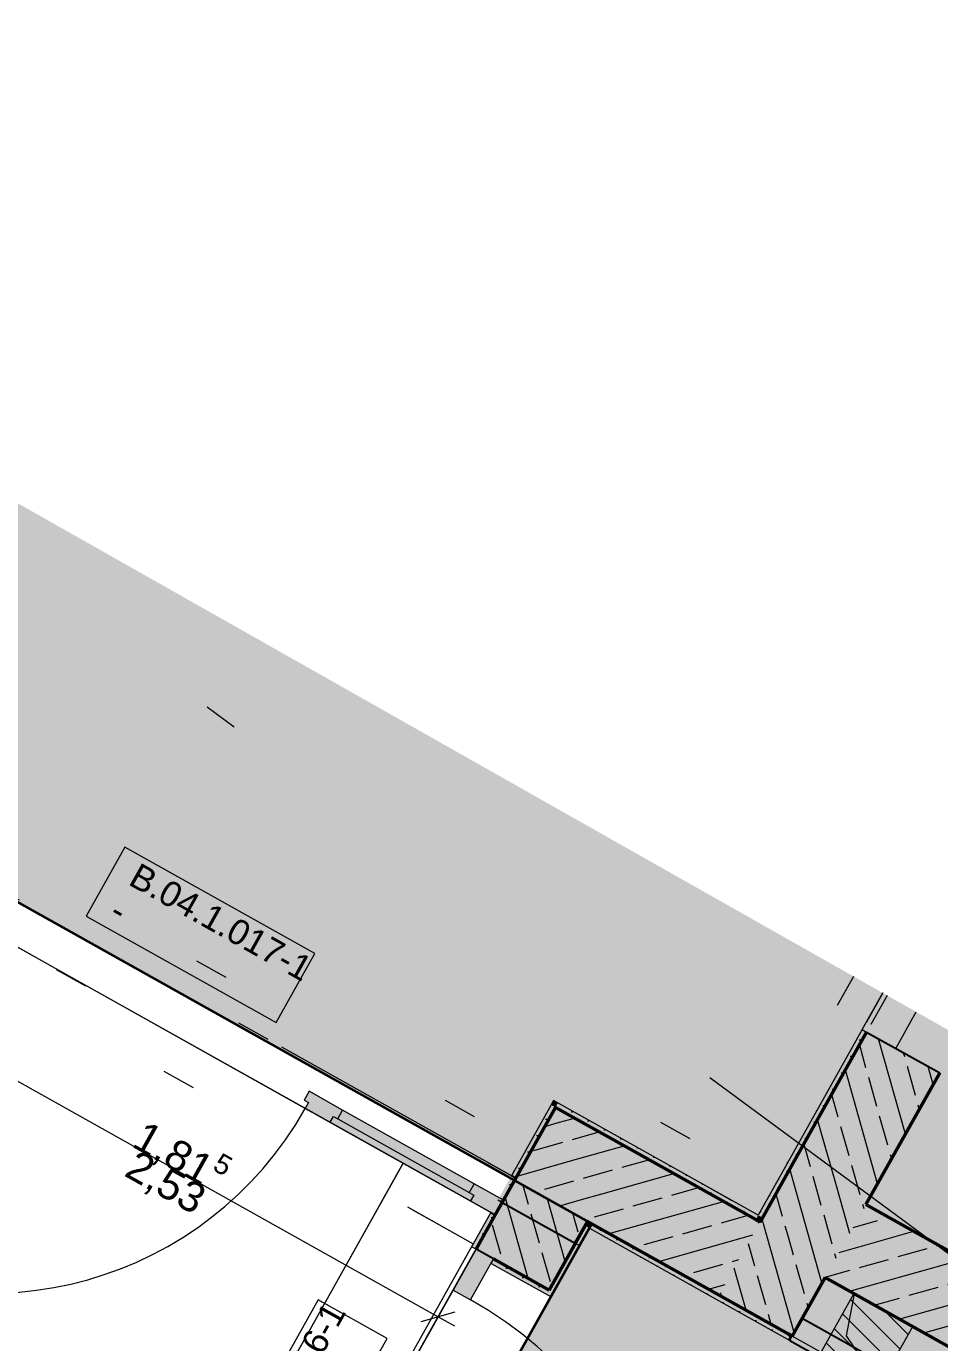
# Model space of a CAD drawing. Header units: metres. Extents: x -36 to 59, y 39 to 183.
# Drawn here: x 7.623 to 10.349, y 155.911 to 159.84 of the extents above; entities that cross this region are included whole.
import ezdxf

# ---------------------------------------------------------------- set-up
doc = ezdxf.new("R2010")
doc.units = ezdxf.units.M
doc.header["$MEASUREMENT"] = 0
for name, pattern in [('Punktlinie', [0.0035, 0, -0.0035]), ('Punktlinie_ eng', [0.00075, 0, -0.00075]), ('Strichlinie', [0.004, 0.003, -0.001]), ('Strichlinie-über-Schnitt', [0.0023, 0.0008, -0.0015]), ('Strichpunktlinie', [0.006703, 0.003528, -0.001764, 0, -0.001411])]:
    doc.linetypes.add(name, pattern=pattern)
for name, color, linetype in [('00  Raster', 7, 'Continuous'), ('10  Decken', 7, 'Continuous'), ('10  Wand Massiv', 7, 'Continuous'), ('10  Wand Massiv_Schnittschraffur', 7, 'Continuous'), ('10  Wand Massiv_Tür', 7, 'Continuous'), ('20  Boden Aufbauten', 7, 'Continuous'), ('20  Decke Abhangdecke', 7, 'Continuous'), ('20  Wand Leichtbau', 7, 'Continuous'), ('20  Wand Leichtbau_Deckschraffur', 7, 'Continuous'), ('20  Wand Leichtbau_Schnittschraffur', 7, 'Continuous'), ('20  Wand Leichtbau_Tür', 7, 'Continuous'), ('40  Bemaßung 1_ 50 AUSBAU', 7, 'Continuous'), ('BAE-SUD-DD', 7, 'Continuous'), ('BAE-SUD-DD-Kernbohrzone', 7, 'Continuous'), ('Neubau_10  Treppen + Rampen', 7, 'Continuous'), ('Neubau_20  Boden Aufbauten', 7, 'Continuous'), ('Neubau_20  Decke Abhangdecke', 7, 'Continuous'), ('Neubau_50 NUF - Raumstempel MIETERAUSBAU', 7, 'Continuous')]:
    doc.layers.add(name, color=color, linetype=linetype)
doc.styles.add('ERSTELLTER_STIL_1', font='')
doc.styles.get('ERSTELLTER_STIL_1').set_extended_font_data('Arial')
pattern_1 = [(87.605446, (0, 0), (-0.02497817, 0.0010445172), [0, -0.025])]
pattern_2 = [(285.73796, (0, 0), (0.11550147, 0.03254858), []), (285.73796, (0.05775, 0.01627), (0.11550147, 0.03254858), [0.09, -0.03])]
pattern_3 = [(15.73796, (0, 0), (-0.03254858, 0.11550147), []), (15.73796, (-0.01627, 0.05775), (-0.03254858, 0.11550147), [0.09, -0.03])]

msp = doc.modelspace()

# ---------------------------------------------------------------- hatches: boundary and pattern name
at = {"layer": '10  Wand Massiv_Schnittschraffur', "linetype": 'Continuous', "lineweight": 18}
for points in [[(9.8976, 156.4528), (9.9107, 156.4455), (10.1307, 156.838), (10.1176, 156.8454)], [(9.9107, 156.4455), (10.1288, 156.3233), (10.3488, 156.7158), (10.1307, 156.838)]]:
    msp.add_hatch(color=171, dxfattribs=at).paths.add_polyline_path(points)
at = {"layer": '10  Wand Massiv_Schnittschraffur', "linetype": 'Continuous', "lineweight": 13, "true_color": 0x000100}
h = msp.add_hatch(dxfattribs=at)
h.set_pattern_fill('Gips_0002', color=98, style=0, pattern_type=2)
h.set_pattern_definition(pattern_1)
h.paths.add_polyline_path([(9.8976, 156.4528), (9.9107, 156.4455), (10.1307, 156.838), (10.1176, 156.8454)])
h = msp.add_hatch(dxfattribs=at)
h.set_pattern_fill('Beton__Stahlbeton_0002', color=98, style=0, pattern_type=2)
h.set_pattern_definition([(285.737955, (0, 0), (0.11550147, 0.03254857), []), (285.737955, (0.05775, 0.01627), (0.11550147, 0.03254857), [0.09, -0.03])])
h.paths.add_polyline_path([(9.9107, 156.4455), (10.1288, 156.3233), (10.3488, 156.7158), (10.1307, 156.838)])
at = {"layer": '10  Wand Massiv_Schnittschraffur', "linetype": 'Continuous', "lineweight": 13}
for points in [[(9.0706, 156.4089), (9.0837, 156.4016), (9.2023, 156.6132), (9.1892, 156.6205)], [(9.2023, 156.6132), (9.0801, 156.3951), (9.2982, 156.2729)], [(9.1892, 156.6205), (9.2023, 156.6132), (9.1965, 156.6336)], [(9.2023, 156.6132), (9.2096, 156.6262), (9.1965, 156.6336)], [(9.8072, 156.2914), (9.2096, 156.6262), (9.2023, 156.6132), (9.7999, 156.2783)], [(9.2982, 156.2729), (9.4204, 156.491), (9.2023, 156.6132)], [(9.8125, 156.2703), (9.8122, 156.2714), (9.4204, 156.491), (9.2982, 156.2729), (9.6907, 156.0529)], [(9.8203, 156.2841), (9.9107, 156.4455), (9.8976, 156.4528), (9.8072, 156.2914)], [(10.031, 156.1488), (10.1288, 156.3233), (9.9107, 156.4455), (9.8129, 156.271)], [(9.0801, 156.3951), (8.9652, 156.19), (9.0175, 156.1607), (9.1833, 156.0678), (9.2982, 156.2729)], [(9.067, 156.4024), (9.0303, 156.337), (9.0434, 156.3296), (9.0801, 156.3951)], [(9.0801, 156.3951), (9.0434, 156.3296), (9.2615, 156.2074), (9.2982, 156.2729)], [(9.0095, 156.2999), (8.9521, 156.1974), (8.9652, 156.19), (9.0226, 156.2925)], [(9.8072, 156.2914), (9.7999, 156.2783), (9.8122, 156.2714)], [(9.8072, 156.2914), (9.8122, 156.2714), (9.8129, 156.271), (9.8203, 156.2841)], [(11.83, 155.3701), (10.1288, 156.3233), (10.0066, 156.1052), (11.7078, 155.152)], [(9.1833, 156.0678), (9.1964, 156.0605), (9.3039, 156.2524), (9.2908, 156.2598)], [(9.2746, 156.2001), (9.3112, 156.2655), (9.2982, 156.2729), (9.2615, 156.2074)], [(9.2982, 156.2729), (9.2908, 156.2598), (9.3039, 156.2524)], [(9.3039, 156.2524), (9.3112, 156.2655), (9.2982, 156.2729)], [(9.3039, 156.2524), (9.9015, 155.9176), (9.8964, 155.9376), (9.3112, 156.2655)], [(9.6907, 156.0529), (9.8964, 155.9376), (9.8125, 156.2703)], [(9.8122, 156.2714), (9.8125, 156.2703), (9.8129, 156.271)], [(9.9088, 155.9307), (10.031, 156.1488), (9.8129, 156.271), (9.8125, 156.2703), (9.8964, 155.9376)], [(9.189, 156.0474), (9.1964, 156.0605), (9.1833, 156.0678), (9.0175, 156.1607), (9.0102, 156.1476)], [(9.8964, 155.9376), (9.9015, 155.9176), (9.9088, 155.9307)]]:
    msp.add_hatch(color=1, dxfattribs=at).paths.add_polyline_path(points)
at = {"layer": '10  Wand Massiv_Schnittschraffur', "linetype": 'Continuous', "lineweight": 13, "true_color": 0x000100}
h = msp.add_hatch(dxfattribs=at)
h.set_pattern_fill('Gips_0002', color=98, style=0, pattern_type=2)
h.set_pattern_definition(pattern_1)
h.paths.add_polyline_path([(9.0706, 156.4089), (9.0837, 156.4016), (9.2023, 156.6132), (9.1892, 156.6205)])
h = msp.add_hatch(dxfattribs=at)
h.set_pattern_fill('Beton__Stahlbeton_0002', color=98, style=0, pattern_type=2)
h.set_pattern_definition(pattern_3)
h.paths.add_polyline_path([(9.2023, 156.6132), (9.0801, 156.3951), (9.2982, 156.2729)])
h = msp.add_hatch(dxfattribs=at)
h.set_pattern_fill('Gips_0002', color=98, style=0, pattern_type=2)
h.set_pattern_definition(pattern_1)
h.paths.add_polyline_path([(9.1892, 156.6205), (9.2023, 156.6132), (9.1965, 156.6336)])
h = msp.add_hatch(dxfattribs=at)
h.set_pattern_fill('Gips_0002', color=98, style=0, pattern_type=2)
h.set_pattern_definition(pattern_1)
h.paths.add_polyline_path([(9.2023, 156.6132), (9.2096, 156.6262), (9.1965, 156.6336)])
h = msp.add_hatch(dxfattribs=at)
h.set_pattern_fill('Gips_0002', color=98, style=0, pattern_type=2)
h.set_pattern_definition(pattern_1)
h.paths.add_polyline_path([(9.8072, 156.2914), (9.2096, 156.6262), (9.2023, 156.6132), (9.7999, 156.2783)])
h = msp.add_hatch(dxfattribs=at)
h.set_pattern_fill('Beton__Stahlbeton_0002', color=98, style=0, pattern_type=2)
h.set_pattern_definition(pattern_3)
h.paths.add_polyline_path([(9.2982, 156.2729), (9.4204, 156.491), (9.2023, 156.6132)])
h = msp.add_hatch(dxfattribs=at)
h.set_pattern_fill('Beton__Stahlbeton_0002', color=98, style=0, pattern_type=2)
h.set_pattern_definition(pattern_3)
h.paths.add_polyline_path([(9.8125, 156.2703), (9.8122, 156.2714), (9.4204, 156.491), (9.2982, 156.2729), (9.6907, 156.0529)])
h = msp.add_hatch(dxfattribs=at)
h.set_pattern_fill('Gips_0002', color=98, style=0, pattern_type=2)
h.set_pattern_definition(pattern_1)
h.paths.add_polyline_path([(9.8203, 156.2841), (9.9107, 156.4455), (9.8976, 156.4528), (9.8072, 156.2914)])
h = msp.add_hatch(dxfattribs=at)
h.set_pattern_fill('Beton__Stahlbeton_0002', color=98, style=0, pattern_type=2)
h.set_pattern_definition(pattern_2)
h.paths.add_polyline_path([(10.031, 156.1488), (10.1288, 156.3233), (9.9107, 156.4455), (9.8129, 156.271)])
h = msp.add_hatch(dxfattribs=at)
h.set_pattern_fill('Beton__Stahlbeton_0002', color=98, style=0, pattern_type=2)
h.set_pattern_definition([(285.73796, (0, 0), (0.11550147, 0.03254858), []), (285.73796, (0.05775, 0.01627), (0.11550147, 0.03254858), [0.09, -0.03])])
h.paths.add_polyline_path([(9.0801, 156.3951), (8.9652, 156.19), (9.0175, 156.1607), (9.1833, 156.0678), (9.2982, 156.2729)])
h = msp.add_hatch(dxfattribs=at)
h.set_pattern_fill('Gips_0002', color=98, style=0, pattern_type=2)
h.set_pattern_definition(pattern_1)
h.paths.add_polyline_path([(9.067, 156.4024), (9.0303, 156.337), (9.0434, 156.3296), (9.0801, 156.3951)])
h = msp.add_hatch(dxfattribs=at)
h.set_pattern_fill('Beton__Stahlbeton_0002', color=98, style=0, pattern_type=2)
h.set_pattern_definition([(285.73796, (0, 0), (0.11550147, 0.03254858), []), (285.73796, (0.05775, 0.01627), (0.11550147, 0.03254858), [0.09, -0.03])])
h.paths.add_polyline_path([(9.0801, 156.3951), (9.0434, 156.3296), (9.2615, 156.2074), (9.2982, 156.2729)])
h = msp.add_hatch(dxfattribs=at)
h.set_pattern_fill('Gips_0002', color=98, style=0, pattern_type=2)
h.set_pattern_definition(pattern_1)
h.paths.add_polyline_path([(9.0095, 156.2999), (8.9521, 156.1974), (8.9652, 156.19), (9.0226, 156.2925)])
h = msp.add_hatch(dxfattribs=at)
h.set_pattern_fill('Gips_0002', color=98, style=0, pattern_type=2)
h.set_pattern_definition(pattern_1)
h.paths.add_polyline_path([(9.8072, 156.2914), (9.7999, 156.2783), (9.8122, 156.2714)])
h = msp.add_hatch(dxfattribs=at)
h.set_pattern_fill('Gips_0002', color=98, style=0, pattern_type=2)
h.set_pattern_definition(pattern_1)
h.paths.add_polyline_path([(9.8072, 156.2914), (9.8122, 156.2714), (9.8129, 156.271), (9.8203, 156.2841)])
h = msp.add_hatch(dxfattribs=at)
h.set_pattern_fill('Beton__Stahlbeton_0002', color=98, style=0, pattern_type=2)
h.set_pattern_definition([(15.73796, (0, 0), (-0.03254858, 0.11550147), []), (15.73796, (-0.01627, 0.05775), (-0.03254858, 0.11550147), [0.09, -0.03])])
h.paths.add_polyline_path([(11.83, 155.3701), (10.1288, 156.3233), (10.0066, 156.1052), (11.7078, 155.152)])
h = msp.add_hatch(dxfattribs=at)
h.set_pattern_fill('Gips_0002', color=98, style=0, pattern_type=2)
h.set_pattern_definition(pattern_1)
h.paths.add_polyline_path([(9.1833, 156.0678), (9.1964, 156.0605), (9.3039, 156.2524), (9.2908, 156.2598)])
h = msp.add_hatch(dxfattribs=at)
h.set_pattern_fill('Gips_0002', color=98, style=0, pattern_type=2)
h.set_pattern_definition(pattern_1)
h.paths.add_polyline_path([(9.2746, 156.2001), (9.3112, 156.2655), (9.2982, 156.2729), (9.2615, 156.2074)])
h = msp.add_hatch(dxfattribs=at)
h.set_pattern_fill('Gips_0002', color=98, style=0, pattern_type=2)
h.set_pattern_definition(pattern_1)
h.paths.add_polyline_path([(9.2982, 156.2729), (9.2908, 156.2598), (9.3039, 156.2524)])
h = msp.add_hatch(dxfattribs=at)
h.set_pattern_fill('Gips_0002', color=98, style=0, pattern_type=2)
h.set_pattern_definition(pattern_1)
h.paths.add_polyline_path([(9.3039, 156.2524), (9.3112, 156.2655), (9.2982, 156.2729)])
h = msp.add_hatch(dxfattribs=at)
h.set_pattern_fill('Gips_0002', color=98, style=0, pattern_type=2)
h.set_pattern_definition(pattern_1)
h.paths.add_polyline_path([(9.3039, 156.2524), (9.9015, 155.9176), (9.8964, 155.9376), (9.3112, 156.2655)])
h = msp.add_hatch(dxfattribs=at)
h.set_pattern_fill('Beton__Stahlbeton_0002', color=98, style=0, pattern_type=2)
h.set_pattern_definition(pattern_2)
h.paths.add_polyline_path([(9.6907, 156.0529), (9.8964, 155.9376), (9.8125, 156.2703)])
h = msp.add_hatch(dxfattribs=at)
h.set_pattern_fill('Beton__Stahlbeton_0002', color=98, style=0, pattern_type=2)
h.set_pattern_definition(pattern_3)
h.paths.add_polyline_path([(9.8122, 156.2714), (9.8125, 156.2703), (9.8129, 156.271)])
h = msp.add_hatch(dxfattribs=at)
h.set_pattern_fill('Beton__Stahlbeton_0002', color=98, style=0, pattern_type=2)
h.set_pattern_definition(pattern_2)
h.paths.add_polyline_path([(9.9088, 155.9307), (10.031, 156.1488), (9.8129, 156.271), (9.8125, 156.2703), (9.8964, 155.9376)])
at = {"layer": '10  Wand Massiv_Schnittschraffur', "linetype": 'Continuous', "lineweight": 0, "true_color": 0xffffff}
msp.add_hatch(color=7, dxfattribs=at).paths.add_polyline_path([(8.9652, 156.19), (8.8968, 156.0679), (8.9491, 156.0386), (9.0175, 156.1607)])
at = {"layer": '10  Wand Massiv_Schnittschraffur', "linetype": 'Continuous', "lineweight": 13, "true_color": 0x000100}
h = msp.add_hatch(dxfattribs=at)
h.set_pattern_fill('Gips_0002', color=98, style=0, pattern_type=2)
h.set_pattern_definition(pattern_1)
h.paths.add_polyline_path([(9.189, 156.0474), (9.1964, 156.0605), (9.1833, 156.0678), (9.0175, 156.1607), (9.0102, 156.1476)])
h = msp.add_hatch(dxfattribs=at)
h.set_pattern_fill('Gips_0002', color=98, style=0, pattern_type=2)
h.set_pattern_definition(pattern_1)
h.paths.add_polyline_path([(9.8964, 155.9376), (9.9015, 155.9176), (9.9088, 155.9307)])
at = {"layer": '20  Wand Leichtbau_Deckschraffur', "linetype": 'Continuous', "lineweight": 0, "true_color": 0xffffff}
msp.add_hatch(color=7, dxfattribs=at).paths.add_polyline_path([(8.5526, 156.5788), (8.5395, 156.5862), (8.5297, 156.5687), (8.9485, 156.3341), (8.9582, 156.3515), (8.9452, 156.3589), (8.9598, 156.385), (8.5672, 156.605)])
at = {"layer": '20  Wand Leichtbau_Schnittschraffur', "linetype": 'Continuous', "lineweight": 0, "true_color": 0xffffff}
for points in [[(8.5395, 156.5862), (8.5526, 156.5788), (8.5672, 156.605), (8.4669, 156.6612), (8.4523, 156.6351), (8.4653, 156.6277), (8.4556, 156.6103), (8.5297, 156.5687)], [(9.0471, 156.3362), (8.9598, 156.385), (8.9452, 156.3589), (8.9582, 156.3515), (8.9485, 156.3341), (9.0226, 156.2925)]]:
    msp.add_hatch(color=7, dxfattribs=at).paths.add_polyline_path(points)
at = {"layer": '20  Wand Leichtbau_Schnittschraffur', "linetype": 'Continuous', "lineweight": 18}
for points in [[(9.0226, 156.2925), (9.0837, 156.4016), (9.0706, 156.4089), (9.0095, 156.2999)], [(11.6393, 155.0299), (9.9382, 155.983), (9.9015, 155.9176), (11.6027, 154.9644)]]:
    msp.add_hatch(color=9, dxfattribs=at).paths.add_polyline_path(points)
at = {"layer": 'BAE-SUD-DD-Kernbohrzone', "linetype": 'Continuous', "lineweight": 18, "ltscale": 1000}
h = msp.add_hatch(dxfattribs=at)
h.set_pattern_fill('ANSI31_0002', color=9, style=0, pattern_type=2)
h.set_pattern_definition([(135, (16.434517, 158.780423), (0.03367596, 0.03367596), [])])
h.paths.add_polyline_path([(10.0937, 156.0564), (9.9959, 155.8819), (10.17, 155.7834), (10.2678, 155.9579)])
at = {"layer": 'Neubau_10  Treppen + Rampen', "linetype": 'Continuous', "lineweight": 0, "true_color": 0x8f8f8f}
msp.add_hatch(color=252, dxfattribs=at).paths.add_polyline_path([(17.3227, 149.4136), (18.8217, 152.0611), (1.2236, 162.0253), (0.6998, 161.0905), (9.3112, 156.2655), (8.937, 155.5976)])

# ---------------------------------------------------------------- linework, layer by layer
at = {"layer": '00  Raster', "color": 7, "linetype": 'Strichpunktlinie', "lineweight": 13, "ltscale": 1000}
for p, q in [((13.2683, 154.0484), (-1.4759, 162.3096)), ((17.9774, 150.5699), (6.4769, 159.0508))]:
    msp.add_line(p, q, dxfattribs=at)
at = {"layer": '10  Decken', "color": 7, "linetype": 'Punktlinie', "lineweight": 13, "ltscale": 1000, "flags": 128}
msp.add_lwpolyline([(10.1919, 156.9473), (9.6907, 156.0529), (11.8281, 154.8553), (12.3239, 155.7402)], dxfattribs=at)
at = {"layer": '10  Wand Massiv', "color": 7, "linetype": 'Continuous', "lineweight": 50, "ltscale": 1000}
for p, q in [((10.1307, 156.838), (9.9107, 156.4455)), ((9.2023, 156.6132), (9.0801, 156.3951)), ((9.2023, 156.6132), (9.0801, 156.3951)), ((9.4204, 156.491), (9.2023, 156.6132)), ((9.7999, 156.2783), (9.4204, 156.491)), ((9.9107, 156.4455), (9.8129, 156.271)), ((9.0226, 156.2925), (9.0837, 156.4016)), ((9.0226, 156.2925), (9.0837, 156.4016)), ((9.0801, 156.3951), (9.0434, 156.3296)), ((9.0226, 156.2925), (8.9652, 156.19)), ((9.1833, 156.0678), (9.2908, 156.2598)), ((9.2615, 156.2074), (9.2982, 156.2729)), ((9.2982, 156.2729), (9.2908, 156.2598)), ((9.2982, 156.2729), (9.2908, 156.2598)), ((9.2982, 156.2729), (9.6907, 156.0529)), ((9.7999, 156.2783), (9.8122, 156.2714)), ((9.7999, 156.2783), (9.8122, 156.2714)), ((9.8129, 156.271), (9.8122, 156.2714)), ((9.8129, 156.271), (9.8122, 156.2714)), ((9.1833, 156.0678), (9.0175, 156.1607)), ((9.6907, 156.0529), (9.8964, 155.9376)), ((9.6907, 156.0529), (9.8964, 155.9376)), ((9.9088, 155.9307), (9.8964, 155.9376)), ((9.9088, 155.9307), (9.8964, 155.9376))]:
    msp.add_line(p, q, dxfattribs=at)
at = {"layer": '10  Wand Massiv', "color": 7, "linetype": 'Continuous', "lineweight": 13, "ltscale": 1000}
for p, q in [((10.1176, 156.8454), (10.1307, 156.838)), ((8.9652, 156.19), (8.9521, 156.1974)), ((9.0175, 156.1607), (9.0102, 156.1476)), ((9.0102, 156.1476), (9.189, 156.0474)), ((9.1964, 156.0605), (9.189, 156.0474))]:
    msp.add_line(p, q, dxfattribs=at)
at = {"layer": '10  Wand Massiv', "color": 7, "linetype": 'Continuous', "lineweight": 25, "ltscale": 1000}
for p, q in [((10.1307, 156.838), (10.3488, 156.7158)), ((9.0837, 156.4016), (9.0706, 156.4089)), ((9.0837, 156.4016), (9.0706, 156.4089)), ((9.0095, 156.2999), (9.0226, 156.2925)), ((9.0095, 156.2999), (9.0226, 156.2925)), ((9.0175, 156.1607), (8.9652, 156.19))]:
    msp.add_line(p, q, dxfattribs=at)
at = {"layer": '10  Wand Massiv', "color": 7, "linetype": 'Continuous', "lineweight": 13, "ltscale": 1000, "flags": 128}
for points in [[(10.1176, 156.8454), (9.8976, 156.4528)], [(9.1892, 156.6205), (9.0706, 156.4089)], [(9.1965, 156.6336), (9.1892, 156.6205)], [(9.8072, 156.2914), (9.1965, 156.6336)], [(9.8976, 156.4528), (9.8072, 156.2914)], [(9.0303, 156.337), (9.0434, 156.3296)], [(9.0095, 156.2999), (8.9521, 156.1974)], [(9.1964, 156.0605), (9.3039, 156.2524)], [(9.2746, 156.2001), (9.3112, 156.2655)], [(9.3039, 156.2524), (9.9015, 155.9176)], [(9.2615, 156.2074), (9.2746, 156.2001)], [(9.9015, 155.9176), (9.9088, 155.9307)]]:
    msp.add_lwpolyline(points, dxfattribs=at)
at = {"layer": '10  Wand Massiv', "color": 7, "linetype": 'Continuous', "lineweight": 50, "ltscale": 1000, "flags": 128}
for points in [[(10.1288, 156.3233), (10.3488, 156.7158)], [(11.83, 155.3701), (10.1288, 156.3233)], [(9.9088, 155.9307), (10.0066, 156.1052)], [(10.0066, 156.1052), (11.7078, 155.152)]]:
    msp.add_lwpolyline(points, dxfattribs=at)
at = {"layer": '10  Wand Massiv', "color": 7, "linetype": 'Continuous', "lineweight": 25, "ltscale": 1000, "flags": 128}
msp.add_lwpolyline([(9.0434, 156.3296), (9.2615, 156.2074)], dxfattribs=at)
at = {"layer": '10  Wand Massiv', "color": 7, "linetype": 'Continuous', "lineweight": 13, "ltscale": 1000, "flags": 128}
msp.add_lwpolyline([(8.382, 155.3565), (8.6997, 155.9236), (8.4941, 156.0388), (8.1764, 155.4718)], close=True, dxfattribs=at)
at = {"layer": '10  Wand Massiv_Tür', "color": 7, "linetype": 'Strichlinie-über-Schnitt', "lineweight": 18, "ltscale": 1000}
msp.add_line((10.1176, 156.8454), (10.1788, 156.9547), dxfattribs=at)
at = {"layer": '10  Wand Massiv_Tür', "color": 7, "linetype": 'Continuous', "lineweight": 13, "ltscale": 1000}
for p, q in [((10.1176, 156.8454), (10.1307, 156.838)), ((8.9652, 156.19), (8.9521, 156.1974)), ((9.0102, 156.1476), (9.189, 156.0474)), ((9.1964, 156.0605), (9.189, 156.0474))]:
    msp.add_line(p, q, dxfattribs=at)
at = {"layer": '10  Wand Massiv_Tür', "color": 7, "linetype": 'Continuous', "lineweight": 25, "ltscale": 1000}
for p, q in [((10.1307, 156.838), (10.3488, 156.7158)), ((9.0175, 156.1607), (8.9652, 156.19)), ((9.0175, 156.1607), (8.9652, 156.19))]:
    msp.add_line(p, q, dxfattribs=at)
at = {"layer": '10  Wand Massiv_Tür', "color": 7, "linetype": 'Strichlinie-über-Schnitt', "lineweight": 13, "ltscale": 1000}
for p, q in [((8.9521, 156.1974), (8.2287, 154.9062)), ((9.189, 156.0474), (8.4803, 154.7825))]:
    msp.add_line(p, q, dxfattribs=at)
at = {"layer": '10  Wand Massiv_Tür', "color": 7, "linetype": 'Continuous', "lineweight": 18, "ltscale": 1000}
for p, q in [((8.9652, 156.19), (8.8968, 156.0679)), ((9.0175, 156.1607), (8.9652, 156.19)), ((8.9491, 156.0386), (9.0175, 156.1607)), ((8.8968, 156.0679), (8.9491, 156.0386))]:
    msp.add_line(p, q, dxfattribs=at)
at = {"layer": '10  Wand Massiv_Tür', "color": 7, "linetype": 'Continuous', "lineweight": 13, "ltscale": 1000}
msp.add_arc((8.3625, 154.9917), 1.2, 330.738, 60.738, dxfattribs=at)
at = {"layer": '20  Boden Aufbauten', "color": 7, "linetype": 'Continuous', "lineweight": 13, "ltscale": 1000, "flags": 128}
msp.add_lwpolyline([(7.4769, 158.4846), (6.9725, 157.5845), (7.5003, 157.2888), (7.4392, 157.1797), (8.5995, 156.5296), (9.0226, 156.2926), (9.2023, 156.6132), (9.8129, 156.271), (10.1307, 156.838), (10.2179, 156.7892), (10.2789, 156.8981)], dxfattribs=at)
msp.add_lwpolyline([(8.4599, 154.7767), (8.345, 154.5717), (11.8346, 152.6164), (11.7124, 152.3983), (13.021, 151.6652), (14.0963, 153.5844), (14.0091, 153.6333), (14.1313, 153.8514), (12.8401, 154.5748), (12.7179, 154.3567), (9.2982, 156.2729), (9.1833, 156.0678), (8.9652, 156.19), (8.2418, 154.8989)], close=True, dxfattribs=at)
at = {"layer": '20  Decke Abhangdecke', "color": 7, "linetype": 'Punktlinie_ eng', "lineweight": 13, "ltscale": 1000, "flags": 128}
for points in [[(10.1788, 156.9547), (9.807, 156.291), (9.1963, 156.6332), (9.0706, 156.4089), (8.6606, 156.6387), (7.5003, 157.2888), (7.2517, 157.4281), (7.3531, 157.6091), (7.087, 157.7582), (7.4899, 158.4772)], [(10.0918, 157.004), (9.7686, 156.4271), (9.1579, 156.7693), (9.0323, 156.545), (7.3878, 157.4664), (7.4892, 157.6475), (7.2232, 157.7966), (7.5769, 158.428)], [(10.0918, 157.004), (9.7686, 156.4271), (9.1579, 156.7693), (9.0323, 156.545), (8.7095, 156.7259), (7.5492, 157.376), (7.3878, 157.4664), (7.4892, 157.6475), (7.2232, 157.7966), (7.5769, 158.428)]]:
    msp.add_lwpolyline(points, dxfattribs=at)
at = {"layer": '20  Decke Abhangdecke', "color": 7, "linetype": 'Strichlinie-über-Schnitt', "lineweight": 13, "ltscale": 1000, "flags": 128}
msp.add_lwpolyline([(-3.086, 138.3949), (-0.3976, 143.1931), (7.3866, 157.0858), (8.5469, 156.4357), (8.9569, 156.206), (5.7529, 150.4876), (4.5186, 148.2848), (4.4575, 148.1757), (-4.1308, 132.8478), (-4.1552, 132.8041), (-6.6594, 128.3347), (-8.2298, 129.2145)], close=True, dxfattribs=at)
at = {"layer": '20  Wand Leichtbau', "color": 7, "linetype": 'Continuous', "lineweight": 13, "ltscale": 1000}
for p, q in [((9.0471, 156.3362), (9.0837, 156.4016)), ((9.0226, 156.2925), (9.0471, 156.3362))]:
    msp.add_line(p, q, dxfattribs=at)
at = {"layer": '20  Wand Leichtbau', "color": 7, "linetype": 'Continuous', "lineweight": 13, "ltscale": 1000, "flags": 128}
msp.add_lwpolyline([(7.8016, 157.1842), (8.3686, 156.8665), (8.4838, 157.0721), (7.9168, 157.3898)], close=True, dxfattribs=at)
msp.add_lwpolyline([(9.9015, 155.9176), (9.9382, 155.983)], dxfattribs=at)
at = {"layer": '20  Wand Leichtbau', "color": 7, "linetype": 'Continuous', "lineweight": 25, "ltscale": 1000, "flags": 128}
for points in [[(11.6393, 155.0299), (9.9382, 155.983)], [(9.9015, 155.9176), (11.6027, 154.9644)]]:
    msp.add_lwpolyline(points, dxfattribs=at)
at = {"layer": '20  Wand Leichtbau_Tür', "color": 7, "linetype": 'Strichlinie-über-Schnitt', "lineweight": 13, "ltscale": 1000}
for p, q in [((9.0837, 156.4016), (7.5003, 157.2888)), ((9.0226, 156.2925), (7.4392, 157.1797))]:
    msp.add_line(p, q, dxfattribs=at)
at = {"layer": '20  Wand Leichtbau_Tür', "color": 7, "linetype": 'Continuous', "lineweight": 18, "ltscale": 1000}
for p, q in [((8.4669, 156.6612), (8.4523, 156.6351)), ((8.5672, 156.605), (8.4669, 156.6612)), ((8.4523, 156.6351), (8.4653, 156.6277)), ((8.4653, 156.6277), (8.4556, 156.6103)), ((8.4556, 156.6103), (8.5297, 156.5687)), ((8.5526, 156.5788), (8.5672, 156.605)), ((8.9598, 156.385), (8.5672, 156.605)), ((8.5297, 156.5687), (8.5395, 156.5862)), ((8.5297, 156.5687), (8.9485, 156.3341)), ((8.5395, 156.5862), (8.5526, 156.5788)), ((8.5526, 156.5788), (8.9452, 156.3589)), ((8.9598, 156.385), (8.9452, 156.3589)), ((9.0471, 156.3362), (8.9598, 156.385)), ((8.9452, 156.3589), (8.9582, 156.3515)), ((8.9582, 156.3515), (8.9485, 156.3341)), ((8.9485, 156.3341), (9.0226, 156.2925)), ((9.0226, 156.2925), (9.0471, 156.3362))]:
    msp.add_line(p, q, dxfattribs=at)
at = {"layer": '20  Wand Leichtbau_Tür', "color": 7, "linetype": 'Continuous', "lineweight": 13, "ltscale": 1000}
for p, q in [((9.0471, 156.3362), (9.0837, 156.4016)), ((9.0226, 156.2925), (9.0471, 156.3362)), ((9.0226, 156.2925), (9.0471, 156.3362))]:
    msp.add_line(p, q, dxfattribs=at)
msp.add_arc((7.5134, 157.1382), 1.08, 240.738, 330.738, dxfattribs=at)
at = {"layer": '40  Bemaßung 1_ 50 AUSBAU', "color": 7, "linetype": 'Continuous', "lineweight": 13, "ltscale": 1000}
for p, q in [((7.2688, 156.8756), (8.8522, 155.9884)), ((8.8179, 155.9271), (8.8866, 156.0498)), ((8.8012, 155.974), (8.9033, 156.0028)), ((8.8522, 155.9884), (8.9013, 155.9609))]:
    msp.add_line(p, q, dxfattribs=at)
at = {"layer": 'BAE-SUD-DD', "color": 9, "linetype": 'Strichlinie', "lineweight": 18, "ltscale": 1000, "flags": 128}
msp.add_lwpolyline([(10.1694, 155.7837), (9.9954, 155.8822), (10.0931, 156.0567), (10.2672, 155.9582)], close=True, dxfattribs=at)
msp.add_lwpolyline([(10.0937, 156.0564), (10.0696, 155.9316), (10.1699, 155.7846)], dxfattribs=at)
at = {"layer": 'DEFPOINTS', "color": 9, "linetype": 'Continuous', "lineweight": 18, "ltscale": 1000}
for p, q in [((9.9577, 156.0179), (9.9578, 156.018)), ((10.0442, 155.9695), (10.0443, 155.9695))]:
    msp.add_line(p, q, dxfattribs=at)
at = {"layer": 'Neubau_10  Treppen + Rampen', "color": 8, "linetype": 'Continuous', "lineweight": 35, "ltscale": 1000, "flags": 128}
msp.add_lwpolyline([(1.2236, 162.0253), (0.6998, 161.0905), (9.3112, 156.2655), (8.937, 155.5976), (17.3227, 149.4136)], dxfattribs=at)
at = {"layer": 'Neubau_20  Boden Aufbauten', "color": 253, "linetype": 'Continuous', "lineweight": 18, "ltscale": 1000, "true_color": 0x9f9f9f, "flags": 128}
msp.add_lwpolyline([(-2.0813, 139.5743), (-13.3275, 119.5028), (-12.2806, 118.9162), (8.7478, 156.4465), (7.7009, 157.0331), (7.4392, 157.1797), (6.8527, 156.1329), (7.1144, 155.9862)], close=True, dxfattribs=at)
at = {"layer": 'Neubau_20  Boden Aufbauten', "color": 7, "linetype": 'Continuous', "lineweight": 13, "ltscale": 1000, "flags": 128}
msp.add_lwpolyline([(-7.0247, 128.2966), (-6.6757, 128.1011), (-3.6769, 133.4532), (-3.6551, 133.441), (-2.0726, 136.2653), (-2.0944, 136.2776), (-2.0333, 136.3866), (2.6602, 133.7568), (2.6418, 133.7241), (2.9123, 133.5726), (2.9307, 133.6053), (2.9777, 133.6893), (11.1047, 148.1939), (8.9193, 149.4184), (8.626, 148.8949), (5.7733, 150.4933), (9.0226, 156.2925), (8.7478, 156.4465), (-2.4434, 136.4731), (-4.0259, 133.6487)], close=True, dxfattribs=at)
at = {"layer": 'Neubau_20  Decke Abhangdecke', "color": 7, "linetype": 'Punktlinie_ eng', "lineweight": 13, "ltscale": 1000, "flags": 128}
msp.add_lwpolyline([(7.438, 157.1776), (7.3855, 157.0836), (8.9571, 156.2059), (9.0095, 156.2999)], close=True, dxfattribs=at)
at = {"layer": 'Neubau_50 NUF - Raumstempel MIETERAUSBAU', "color": 7, "linetype": 'Punktlinie', "lineweight": 13, "ltscale": 1000, "flags": 128}
msp.add_lwpolyline([(8.9186, 156.1068), (9.0226, 156.2925), (7.4392, 157.1797), (7.3618, 157.0417)], dxfattribs=at)

# ---------------------------------------------------------------- texts
at = {"layer": '10  Wand Massiv', "color": 7, "linetype": 'Continuous', "lineweight": 18, "insert": (8.2206, 155.5157), "char_height": 0.075, "attachment_point": 1, "rotation": 60.738, "style": 'ERSTELLTER_STIL_1'}
msp.add_mtext('\\A1;{\\pql;\\pt0;\\fArial|b0|i0|c0|p38;B.04.1.016-1}', dxfattribs=at)
at = {"layer": '20  Wand Leichtbau', "color": 7, "linetype": 'Continuous', "lineweight": 18, "char_height": 0.075, "attachment_point": 1, "rotation": 330.738, "style": 'ERSTELLTER_STIL_1'}
for s, insert in [('\\A1;{\\pql;\\pt0;\\fArial|b0|i0|c0|p38;B.04.1.017-1}', (7.9607, 157.3455)), ('\\A1;{\\pql;\\pt0;\\fArial|b0|i0|c0|p38;-}', (7.9031, 157.2427))]:
    msp.add_mtext(s, dxfattribs=dict(at, insert=insert))
at = {"layer": '40  Bemaßung 1_ 50 AUSBAU', "color": 7, "linetype": 'Continuous', "lineweight": 13, "insert": (7.9216, 156.4751), "char_height": 0.09, "attachment_point": 7, "rotation": 330.738, "style": 'ERSTELLTER_STIL_1'}
msp.add_mtext('\\A1;{\\pql;\\fArial|b0|i0|c0|p38;1,81\\fArial|b0|i0|c0|p38;\\A1{\\H.66x;\\S5^  ;}}', dxfattribs=at)
at = {"layer": '40  Bemaßung 1_ 50 AUSBAU', "color": 7, "linetype": 'Continuous', "lineweight": 13, "insert": (7.9033, 156.3963), "char_height": 0.09, "width": 0.239452, "attachment_point": 7, "rotation": 330.738, "style": 'ERSTELLTER_STIL_1'}
msp.add_mtext('\\A1;{\\pql;\\fArial|b0|i0|c0|p38;2,53}', dxfattribs=at)

doc.saveas('drawing.dxf')
